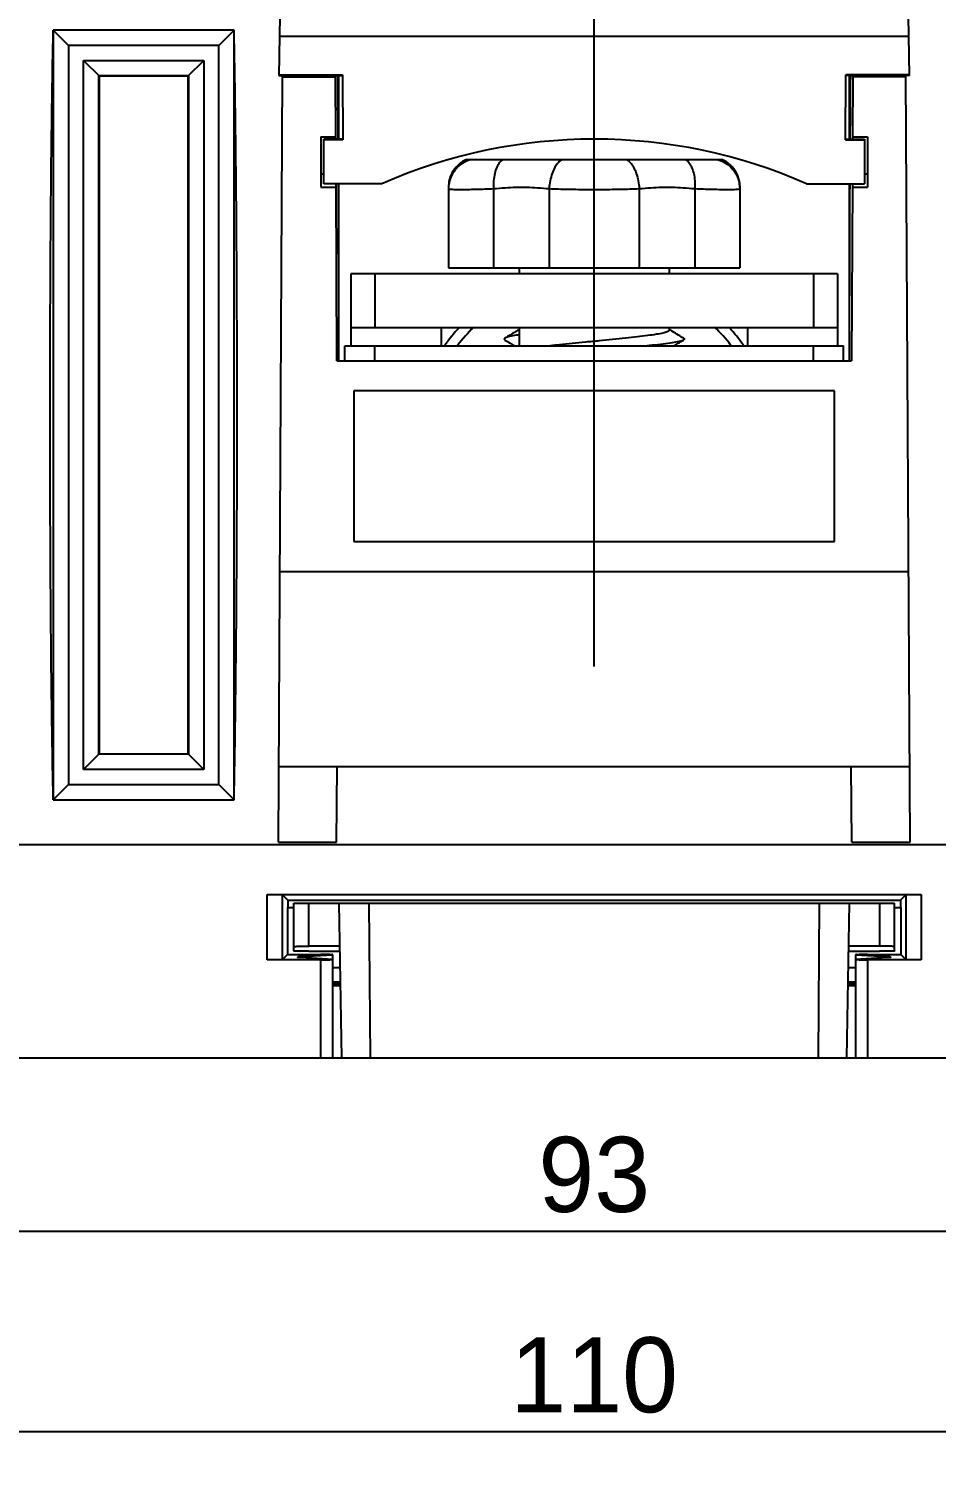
# Model space of a CAD drawing. Header units: millimetres. Extents: x 107 to 2900, y 85 to 3996.
# Drawn here: x 2030.5 to 2060.7, y 3585.27 to 3633.21 of the extents above; entities that cross this region are included whole.
import ezdxf
from ezdxf.lldxf.tags import DXFTag

# ---------------------------------------------------------------- set-up
doc = ezdxf.new("R2010")
doc.units = ezdxf.units.MM
doc.layers.add('2', color=7, linetype='Continuous')
doc.styles.get("Standard").update_dxf_attribs({"font": 'BareunDotumPro1.ttf'})
tags = doc.linetypes.add('CENTER', pattern=[2, 1.25, -0.25, 0.25, -0.25]).pattern_tags.tags
tags[10:11] = [DXFTag(74, 4), DXFTag(75, 0), DXFTag(340, '0'), DXFTag(46, 1.0), DXFTag(50, 0.0), DXFTag(44, 0.0), DXFTag(45, 0.0)]
tags[8:9] = [DXFTag(74, 4), DXFTag(75, 0), DXFTag(340, '0'), DXFTag(46, 1.0), DXFTag(50, 0.0), DXFTag(44, 0.0), DXFTag(45, 0.0)]
tags[6:7] = [DXFTag(74, 4), DXFTag(75, 0), DXFTag(340, '0'), DXFTag(46, 1.0), DXFTag(50, 0.0), DXFTag(44, 0.0), DXFTag(45, 0.0)]
tags[4:5] = [DXFTag(74, 4), DXFTag(75, 0), DXFTag(340, '0'), DXFTag(46, 1.0), DXFTag(50, 0.0), DXFTag(44, 0.0), DXFTag(45, 0.0)]
doc.dimstyles.new('ISO-25', dxfattribs={"dimtxt": 2.5, "dimasz": 2.5, "dimexe": 1.25, "dimexo": 0.625, "dimtad": 1, "dimtxsty": 'Standard', "dimcen": 2.5, "dimadec": 0, "dimazin": 0, "dimtfac": 1, "dimtmove": 0, "dimatfit": 3, "dimfxl": 0, "dimarcsym": 0})

# ---------------------------------------------------------------- blocks, each defined once
blk = doc.blocks.new('*D58')
at = {"color": 0, "lineweight": -2}
for p, q in [((2002.82, 3598.334), (2002.82, 3591.938)), ((2095.82, 3598.334), (2095.82, 3591.938)), ((2005.32, 3593.188), (2093.32, 3593.188))]:
    blk.add_line(p, q, dxfattribs=at)
at = {"color": 0}
for points in [[(2005.32, 3593.604), (2005.32, 3592.771), (2002.82, 3593.188)], [(2093.32, 3592.771), (2093.32, 3593.604), (2095.82, 3593.188)]]:
    blk.add_solid(points, dxfattribs=at)
at = {"layer": 'Defpoints', "color": 0}
for p in [(2002.82, 3598.959), (2095.82, 3598.959), (2095.82, 3593.188)]:
    blk.add_point(p, dxfattribs=at)
at = {"color": 0, "insert": (2049.32, 3595.063), "char_height": 2.5, "attachment_point": 5}
blk.add_mtext('93', dxfattribs=at)
blk = doc.blocks.new('*D59')
at = {"color": 0, "lineweight": -2}
for p, q in [((1994.32, 3603.334), (1994.32, 3585.269)), ((2104.32, 3603.334), (2104.32, 3585.269)), ((1996.82, 3586.519), (2101.82, 3586.519))]:
    blk.add_line(p, q, dxfattribs=at)
at = {"color": 0}
for points in [[(1996.82, 3586.936), (1996.82, 3586.103), (1994.32, 3586.519)], [(2101.82, 3586.103), (2101.82, 3586.936), (2104.32, 3586.519)]]:
    blk.add_solid(points, dxfattribs=at)
at = {"layer": 'Defpoints', "color": 0}
for p in [(1994.32, 3603.959), (2104.32, 3603.959), (2104.32, 3586.519)]:
    blk.add_point(p, dxfattribs=at)
at = {"color": 0, "insert": (2049.32, 3588.394), "char_height": 2.5, "attachment_point": 5}
blk.add_mtext('110', dxfattribs=at)

msp = doc.modelspace()

# ---------------------------------------------------------------- linework, layer by layer
at = {"color": 7, "linetype": 'Continuous'}
for p, q in [((2038.895, 3635.959), (2038.82, 3631.658)), ((2059.819, 3631.658), (2059.744, 3635.959)), ((2031.31, 3633.168), (2031.82, 3632.659)), ((2031.311, 3633.167), (2031.311, 3607.55)), ((2037.328, 3633.167), (2031.311, 3633.167)), ((2036.82, 3632.659), (2037.329, 3633.168)), ((2037.328, 3607.55), (2037.328, 3633.167)), ((2031.82, 3632.659), (2031.82, 3608.059)), ((2036.82, 3632.659), (2031.82, 3632.659)), ((2036.82, 3608.059), (2036.82, 3632.659)), ((2038.843, 3632.961), (2059.796, 3632.961)), ((2032.32, 3608.559), (2032.32, 3632.159)), ((2032.32, 3632.159), (2032.837, 3631.641)), ((2032.32, 3632.159), (2036.32, 3632.159)), ((2035.802, 3631.641), (2036.32, 3632.159)), ((2036.32, 3632.159), (2036.32, 3608.559)), ((2032.828, 3609.067), (2032.828, 3631.65)), ((2032.828, 3631.65), (2035.811, 3631.65)), ((2032.837, 3631.641), (2032.837, 3609.076)), ((2035.802, 3631.641), (2032.837, 3631.641)), ((2035.802, 3609.076), (2035.802, 3631.641)), ((2035.811, 3631.65), (2035.811, 3609.067)), ((2038.806, 3606.144), (2038.94, 3631.658)), ((2038.82, 3631.658), (2040.942, 3631.658)), ((2038.821, 3631.68), (2040.942, 3631.68)), ((2038.94, 3631.608), (2040.706, 3631.608)), ((2040.716, 3629.54), (2040.705, 3631.658)), ((2040.82, 3629.54), (2040.82, 3631.658)), ((2040.942, 3631.68), (2040.953, 3629.518)), ((2057.686, 3629.518), (2057.697, 3631.68)), ((2059.819, 3631.68), (2057.697, 3631.68)), ((2059.819, 3631.658), (2057.697, 3631.658)), ((2057.82, 3629.54), (2057.82, 3631.658)), ((2057.934, 3631.658), (2057.923, 3629.54)), ((2059.699, 3631.608), (2057.933, 3631.608)), ((2059.833, 3606.144), (2059.699, 3631.658)), ((2040.22, 3629.615), (2040.716, 3629.615)), ((2040.22, 3629.615), (2040.22, 3627.934)), ((2057.923, 3629.615), (2058.42, 3629.615)), ((2058.42, 3629.615), (2058.42, 3627.934)), ((2040.953, 3629.54), (2040.32, 3629.54)), ((2040.32, 3628.054), (2040.32, 3629.54)), ((2040.953, 3629.518), (2040.32, 3629.518)), ((2057.686, 3629.54), (2058.32, 3629.54)), ((2057.686, 3629.518), (2058.32, 3629.518)), ((2058.32, 3629.54), (2058.32, 3628.054)), ((2045.224, 3628.859), (2046.288, 3628.859)), ((2048.256, 3628.859), (2050.383, 3628.859)), ((2052.351, 3628.859), (2053.415, 3628.859)), ((2040.22, 3628.38), (2040.32, 3628.38)), ((2058.32, 3628.38), (2058.42, 3628.38)), ((2040.22, 3627.934), (2040.725, 3627.934)), ((2042.252, 3628.054), (2040.32, 3628.054)), ((2040.755, 3622.159), (2040.724, 3628.054)), ((2040.82, 3622.159), (2040.82, 3628.054)), ((2044.47, 3627.942), (2044.47, 3625.259)), ((2045.97, 3627.892), (2045.97, 3625.259)), ((2047.82, 3627.892), (2047.82, 3625.259)), ((2050.82, 3627.892), (2050.82, 3625.259)), ((2052.669, 3627.892), (2052.669, 3625.259)), ((2054.169, 3627.942), (2054.169, 3625.259)), ((2056.387, 3628.054), (2058.32, 3628.054)), ((2057.82, 3622.159), (2057.82, 3628.054)), ((2057.915, 3628.054), (2057.884, 3622.159)), ((2057.914, 3627.934), (2058.42, 3627.934)), ((2041.22, 3625.059), (2041.22, 3622.659)), ((2057.42, 3625.059), (2041.22, 3625.059)), ((2042.02, 3625.059), (2042.02, 3623.259)), ((2044.47, 3625.259), (2054.169, 3625.259)), ((2046.82, 3625.259), (2046.82, 3625.059)), ((2051.82, 3625.259), (2051.82, 3625.059)), ((2056.62, 3625.059), (2056.62, 3623.259)), ((2057.42, 3625.059), (2057.42, 3622.659)), ((2057.42, 3623.259), (2041.22, 3623.259)), ((2044.22, 3623.259), (2044.22, 3622.659)), ((2046.82, 3623.259), (2046.82, 3622.659)), ((2051.82, 3623.259), (2051.82, 3623.184)), ((2054.42, 3623.259), (2054.42, 3622.659)), ((2041.02, 3622.659), (2057.62, 3622.659)), ((2041.02, 3622.159), (2041.02, 3622.659)), ((2042.02, 3622.159), (2042.02, 3622.659)), ((2056.62, 3622.159), (2056.62, 3622.659)), ((2057.62, 3622.159), (2057.62, 3622.659)), ((2040.755, 3622.159), (2057.884, 3622.159)), ((2057.32, 3621.159), (2041.32, 3621.159)), ((2041.32, 3621.159), (2041.32, 3616.144)), ((2057.32, 3616.144), (2057.32, 3621.159)), ((2041.32, 3616.144), (2057.32, 3616.144)), ((2038.853, 3615.144), (2059.786, 3615.144)), ((2032.32, 3608.559), (2032.837, 3609.076)), ((2035.811, 3609.067), (2032.828, 3609.067)), ((2032.837, 3609.076), (2035.802, 3609.076)), ((2035.802, 3609.076), (2036.32, 3608.559)), ((2036.32, 3608.559), (2032.32, 3608.559)), ((2038.82, 3608.659), (2059.82, 3608.659)), ((2040.741, 3606.144), (2040.763, 3608.659)), ((2057.898, 3606.144), (2057.876, 3608.659)), ((2031.31, 3607.549), (2031.82, 3608.059)), ((2031.82, 3608.059), (2036.82, 3608.059)), ((2036.82, 3608.059), (2037.329, 3607.549)), ((2031.31, 3607.549), (2037.329, 3607.549)), ((2031.311, 3607.55), (2037.328, 3607.55)), ((2038.806, 3606.144), (2040.741, 3606.144)), ((2057.898, 3606.144), (2059.833, 3606.144)), ((1997.71, 3606.059), (2100.929, 3606.059)), ((2038.436, 3604.392), (2060.203, 3604.392)), ((2038.436, 3604.392), (2038.945, 3604.383)), ((2038.436, 3602.225), (2038.436, 3604.392)), ((2038.945, 3604.383), (2039.12, 3604.209)), ((2038.945, 3602.234), (2038.945, 3604.383)), ((2039.12, 3604.209), (2059.52, 3604.209)), ((2039.12, 3604.209), (2039.12, 3603.959)), ((2059.52, 3604.209), (2059.694, 3604.383)), ((2059.52, 3604.209), (2059.52, 3603.959)), ((2059.694, 3604.383), (2060.203, 3604.392)), ((2059.694, 3604.383), (2059.694, 3602.234)), ((2060.203, 3604.392), (2060.203, 3602.225)), ((2039.111, 3603.959), (2039.32, 3603.959)), ((2039.111, 3603.959), (2039.111, 3602.4)), ((2039.32, 3604.109), (2059.32, 3604.109)), ((2039.32, 3602.517), (2039.32, 3604.109)), ((2039.82, 3602.674), (2039.82, 3604.109)), ((2040.82, 3604.109), (2040.909, 3598.959)), ((2041.82, 3604.109), (2041.857, 3598.959)), ((2056.782, 3598.959), (2056.82, 3604.109)), ((2057.73, 3598.959), (2057.82, 3604.109)), ((2058.82, 3604.109), (2058.82, 3602.674)), ((2059.32, 3602.517), (2059.32, 3604.109)), ((2059.32, 3603.959), (2059.528, 3603.959)), ((2059.528, 3603.959), (2059.528, 3602.4)), ((2038.945, 3602.234), (2039.111, 3602.4)), ((2039.111, 3602.4), (2040.22, 3602.4)), ((2040.62, 3602.234), (2039.554, 3602.302)), ((2039.586, 3602.333), (2040.62, 3602.392)), ((2039.586, 3602.302), (2039.586, 3602.333)), ((2040.845, 3602.674), (2039.82, 3602.674)), ((2039.82, 3602.509), (2040.847, 3602.509)), ((2040.62, 3598.959), (2040.62, 3602.393)), ((2057.792, 3602.509), (2058.82, 3602.509)), ((2058.82, 3602.674), (2057.795, 3602.674)), ((2058.02, 3602.393), (2058.02, 3598.959)), ((2058.02, 3602.392), (2059.053, 3602.333)), ((2059.085, 3602.302), (2058.02, 3602.234)), ((2058.42, 3602.4), (2059.528, 3602.4)), ((2059.053, 3602.302), (2059.053, 3602.333)), ((2059.694, 3602.234), (2059.528, 3602.4)), ((2038.945, 3602.234), (2038.436, 3602.225)), ((2040.22, 3602.225), (2038.436, 3602.225)), ((2040.22, 3598.959), (2040.22, 3602.225)), ((2040.857, 3601.958), (2040.62, 3601.958)), ((2058.02, 3601.958), (2057.782, 3601.958)), ((2060.203, 3602.225), (2058.42, 3602.225)), ((2058.42, 3602.225), (2058.42, 3598.959)), ((2060.203, 3602.225), (2059.694, 3602.234)), ((2040.62, 3601.486), (2040.853, 3601.499)), ((2040.62, 3601.447), (2040.866, 3601.461)), ((2040.867, 3601.386), (2040.62, 3601.402)), ((2040.868, 3601.343), (2040.62, 3601.359)), ((2040.853, 3601.499), (2040.865, 3601.499)), ((2058.02, 3601.359), (2057.771, 3601.343)), ((2058.02, 3601.402), (2057.772, 3601.386)), ((2057.773, 3601.461), (2058.02, 3601.447)), ((2057.774, 3601.499), (2057.786, 3601.499)), ((2057.786, 3601.499), (2058.02, 3601.486)), ((1994.706, 3598.959), (2103.833, 3598.959))]:
    msp.add_line(p, q, dxfattribs=at)
for centre, radius, start, end in [((2049.32, 3611.986), 17.553, 66.2563, 113.7437), ((2045.47, 3627.942), 1, 113.5943, 180.0001), ((2053.169, 3627.942), 1, 359.9999, 66.4057), ((2049.32, 3619.159), 6.09, 137.6543, 144.7239), ((2049.32, 3619.159), 5.75, 134.2013, 142.3021), ((2049.32, 3619.159), 5.75, 37.6979, 45.7987), ((2049.32, 3619.159), 6.09, 35.2761, 42.3457)]:
    msp.add_arc(centre, radius, start, end, dxfattribs=at)
for points, knots in [([(2031.31, 3607.549), (2031.296, 3608.238), (2031.271, 3609.723), (2031.242, 3612.088), (2031.222, 3614.703), (2031.209, 3617.488), (2031.205, 3620.359), (2031.209, 3623.23), (2031.222, 3626.014), (2031.242, 3628.629), (2031.271, 3630.994), (2031.296, 3632.48), (2031.31, 3633.168)], [0, 0, 0, 0, 2.066607, 4.456351, 7.097404, 9.910266, 12.810366, 15.710465, 18.523328, 21.16438, 23.554125, 25.620731, 25.620731, 25.620731, 25.620731]), ([(2037.329, 3607.549), (2037.344, 3608.238), (2037.368, 3609.723), (2037.397, 3612.088), (2037.417, 3614.703), (2037.43, 3617.488), (2037.434, 3620.359), (2037.43, 3623.23), (2037.417, 3626.014), (2037.397, 3628.629), (2037.368, 3630.994), (2037.344, 3632.48), (2037.329, 3633.168)], [0, 0, 0, 0, 2.066607, 4.456351, 7.097404, 9.910266, 12.810366, 15.710465, 18.523328, 21.16438, 23.554125, 25.620731, 25.620731, 25.620731, 25.620731]), ([(2040.796, 3629.54), (2040.793, 3629.997), (2040.789, 3630.703), (2040.783, 3631.409), (2040.781, 3631.658)], [0, 0, 0, 0, 1.371543, 2.118142, 2.118142, 2.118142, 2.118142]), ([(2057.843, 3629.54), (2057.846, 3629.997), (2057.85, 3630.703), (2057.856, 3631.409), (2057.858, 3631.658)], [0, 0, 0, 0, 1.371543, 2.118142, 2.118142, 2.118142, 2.118142]), ([(2045.224, 3628.859), (2045.139, 3628.837), (2044.973, 3628.771), (2044.76, 3628.611), (2044.596, 3628.401), (2044.493, 3628.156), (2044.47, 3627.979), (2044.47, 3627.892)], [0, 0, 0, 0, 0.263671, 0.527196, 0.790551, 1.053757, 1.316877, 1.316877, 1.316877, 1.316877]), ([(2044.863, 3628.737), (2044.861, 3628.736), (2044.826, 3628.709), (2044.793, 3628.68), (2044.764, 3628.65)], [0, 0, 0, 0, 0.0076805, 0.1323707, 0.1323707, 0.1323707, 0.1323707]), ([(2044.863, 3628.737), (2044.861, 3628.736), (2044.826, 3628.709), (2044.793, 3628.68), (2044.764, 3628.65)], [0, 0, 0, 0, 0.0076723, 0.1322679, 0.1322679, 0.1322679, 0.1322679]), ([(2045.07, 3628.859), (2045.064, 3628.856), (2044.991, 3628.823), (2044.921, 3628.782), (2044.863, 3628.737)], [0, 0, 0, 0, 0.0197613, 0.2394933, 0.2394933, 0.2394933, 0.2394933]), ([(2045.07, 3628.859), (2045.064, 3628.856), (2044.991, 3628.823), (2044.921, 3628.782), (2044.863, 3628.737)], [0, 0, 0, 0, 0.0197518, 0.2394887, 0.2394887, 0.2394887, 0.2394887]), ([(2045.07, 3628.859), (2045.07, 3628.864), (2045.105, 3628.851), (2045.143, 3628.864), (2045.195, 3628.859), (2045.224, 3628.859)], [0, 0, 0, 0, 0.0160581, 0.0669174, 0.1546589, 0.1546589, 0.1546589, 0.1546589]), ([(2046.288, 3628.859), (2046.243, 3628.835), (2046.157, 3628.758), (2046.065, 3628.595), (2045.999, 3628.388), (2045.965, 3628.148), (2045.964, 3627.978), (2045.97, 3627.892)], [0, 0, 0, 0, 0.152049, 0.336954, 0.555567, 0.800934, 1.061768, 1.061768, 1.061768, 1.061768]), ([(2046.288, 3628.859), (2046.434, 3628.859), (2046.736, 3628.858), (2047.207, 3628.859), (2047.717, 3628.858), (2048.071, 3628.859), (2048.256, 3628.859)], [0, 0, 0, 0, 0.437713, 0.906524, 1.412766, 1.967749, 1.967749, 1.967749, 1.967749]), ([(2048.256, 3628.859), (2048.207, 3628.835), (2048.113, 3628.758), (2048.001, 3628.597), (2047.91, 3628.39), (2047.846, 3628.15), (2047.825, 3627.979), (2047.82, 3627.892)], [0, 0, 0, 0, 0.161349, 0.356929, 0.584717, 0.83614, 1.099069, 1.099069, 1.099069, 1.099069]), ([(2050.383, 3628.859), (2050.568, 3628.859), (2050.922, 3628.858), (2051.432, 3628.859), (2051.903, 3628.858), (2052.205, 3628.859), (2052.351, 3628.859)], [0, 0, 0, 0, 0.554921, 1.061188, 1.529982, 1.967749, 1.967749, 1.967749, 1.967749]), ([(2050.383, 3628.859), (2050.432, 3628.835), (2050.526, 3628.758), (2050.638, 3628.597), (2050.729, 3628.39), (2050.793, 3628.15), (2050.814, 3627.979), (2050.82, 3627.892)], [0, 0, 0, 0, 0.161361, 0.356958, 0.584768, 0.836212, 1.099158, 1.099158, 1.099158, 1.099158]), ([(2052.351, 3628.859), (2052.396, 3628.835), (2052.482, 3628.758), (2052.574, 3628.595), (2052.64, 3628.388), (2052.674, 3628.148), (2052.675, 3627.978), (2052.669, 3627.892)], [0, 0, 0, 0, 0.152032, 0.336919, 0.555511, 0.800857, 1.061672, 1.061672, 1.061672, 1.061672]), ([(2053.415, 3628.859), (2053.444, 3628.859), (2053.496, 3628.864), (2053.533, 3628.85), (2053.57, 3628.864), (2053.57, 3628.859)], [0, 0, 0, 0, 0.0872353, 0.1383617, 0.1546589, 0.1546589, 0.1546589, 0.1546589]), ([(2053.415, 3628.859), (2053.5, 3628.837), (2053.666, 3628.771), (2053.879, 3628.611), (2054.043, 3628.401), (2054.146, 3628.156), (2054.169, 3627.979), (2054.169, 3627.892)], [0, 0, 0, 0, 0.263684, 0.527221, 0.790589, 1.053807, 1.316939, 1.316939, 1.316939, 1.316939]), ([(2053.776, 3628.737), (2053.718, 3628.782), (2053.648, 3628.823), (2053.576, 3628.856), (2053.569, 3628.859)], [0, 0, 0, 0, 0.219732, 0.2394933, 0.2394933, 0.2394933, 0.2394933]), ([(2053.776, 3628.737), (2053.718, 3628.782), (2053.648, 3628.823), (2053.576, 3628.856), (2053.569, 3628.859)], [0, 0, 0, 0, 0.2197369, 0.2394887, 0.2394887, 0.2394887, 0.2394887]), ([(2053.875, 3628.65), (2053.846, 3628.68), (2053.813, 3628.709), (2053.778, 3628.736), (2053.776, 3628.737)], [0, 0, 0, 0, 0.1246902, 0.1323707, 0.1323707, 0.1323707, 0.1323707]), ([(2053.875, 3628.65), (2053.846, 3628.68), (2053.813, 3628.709), (2053.778, 3628.736), (2053.776, 3628.737)], [0, 0, 0, 0, 0.1245955, 0.1322679, 0.1322679, 0.1322679, 0.1322679]), ([(2044.574, 3628.386), (2044.573, 3628.385), (2044.55, 3628.338), (2044.531, 3628.29), (2044.516, 3628.242)], [0, 0, 0, 0, 0.0040152, 0.1547341, 0.1547341, 0.1547341, 0.1547341]), ([(2044.574, 3628.386), (2044.573, 3628.385), (2044.55, 3628.339), (2044.531, 3628.29), (2044.516, 3628.243)], [0, 0, 0, 0, 0.004011, 0.1546211, 0.1546211, 0.1546211, 0.1546211]), ([(2044.698, 3628.578), (2044.697, 3628.577), (2044.668, 3628.541), (2044.641, 3628.503), (2044.617, 3628.465)], [0, 0, 0, 0, 0.0060279, 0.1393603, 0.1393603, 0.1393603, 0.1393603]), ([(2054.022, 3628.465), (2053.998, 3628.503), (2053.972, 3628.541), (2053.942, 3628.577), (2053.941, 3628.578)], [0, 0, 0, 0, 0.1333323, 0.1393603, 0.1393603, 0.1393603, 0.1393603]), ([(2054.022, 3628.465), (2053.998, 3628.503), (2053.971, 3628.541), (2053.942, 3628.577), (2053.941, 3628.578)], [0, 0, 0, 0, 0.1332298, 0.1392512, 0.1392512, 0.1392512, 0.1392512]), ([(2054.123, 3628.242), (2054.108, 3628.29), (2054.089, 3628.338), (2054.066, 3628.385), (2054.065, 3628.386)], [0, 0, 0, 0, 0.150719, 0.1547341, 0.1547341, 0.1547341, 0.1547341]), ([(2054.123, 3628.243), (2054.108, 3628.29), (2054.089, 3628.339), (2054.066, 3628.385), (2054.065, 3628.386)], [0, 0, 0, 0, 0.1506101, 0.1546211, 0.1546211, 0.1546211, 0.1546211]), ([(2040.819, 3622.159), (2040.818, 3622.505), (2040.817, 3623.771), (2040.813, 3625.696), (2040.807, 3627.275), (2040.804, 3627.934)], [0, 0, 0, 0, 1.039234, 3.796633, 5.775587, 5.775587, 5.775587, 5.775587]), ([(2044.47, 3627.892), (2044.47, 3627.884), (2044.507, 3627.874), (2044.56, 3627.87), (2044.664, 3627.866), (2044.8, 3627.865), (2044.975, 3627.865), (2045.183, 3627.867), (2045.422, 3627.871), (2045.688, 3627.878), (2045.873, 3627.886), (2045.97, 3627.892)], [0, 0, 0, 0, 0.023827, 0.084592, 0.184711, 0.323196, 0.4982, 0.70727, 0.947333, 1.21464, 1.504787, 1.504787, 1.504787, 1.504787]), ([(2045.97, 3627.892), (2046.098, 3627.902), (2046.346, 3627.923), (2046.714, 3627.943), (2047.075, 3627.943), (2047.443, 3627.923), (2047.692, 3627.902), (2047.82, 3627.892)], [0, 0, 0, 0, 0.38478, 0.748507, 1.10426, 1.468012, 1.853004, 1.853004, 1.853004, 1.853004]), ([(2047.82, 3627.892), (2047.923, 3627.886), (2048.135, 3627.878), (2048.461, 3627.871), (2048.799, 3627.867), (2049.145, 3627.865), (2049.494, 3627.865), (2049.84, 3627.867), (2050.178, 3627.871), (2050.504, 3627.878), (2050.716, 3627.886), (2050.82, 3627.892)], [0, 0, 0, 0, 0.309898, 0.637514, 0.977615, 1.325196, 1.675256, 2.022851, 2.362945, 2.690584, 3.000769, 3.000769, 3.000769, 3.000769]), ([(2050.82, 3627.892), (2050.947, 3627.902), (2051.196, 3627.923), (2051.564, 3627.943), (2051.925, 3627.943), (2052.293, 3627.923), (2052.541, 3627.902), (2052.669, 3627.892)], [0, 0, 0, 0, 0.385007, 0.748658, 1.104405, 1.468195, 1.853004, 1.853004, 1.853004, 1.853004]), ([(2052.669, 3627.892), (2052.766, 3627.886), (2052.952, 3627.878), (2053.217, 3627.871), (2053.456, 3627.867), (2053.664, 3627.865), (2053.839, 3627.865), (2053.975, 3627.866), (2054.079, 3627.87), (2054.132, 3627.874), (2054.169, 3627.884), (2054.169, 3627.892)], [0, 0, 0, 0, 0.290224, 0.557849, 0.797812, 1.006771, 1.181683, 1.320105, 1.420185, 1.480942, 1.504785, 1.504785, 1.504785, 1.504785]), ([(2057.82, 3622.159), (2057.821, 3622.505), (2057.822, 3623.771), (2057.827, 3625.696), (2057.832, 3627.275), (2057.835, 3627.934)], [0, 0, 0, 0, 1.039234, 3.796633, 5.775587, 5.775587, 5.775587, 5.775587]), ([(2046.346, 3622.914), (2046.335, 3622.907), (2046.304, 3622.884), (2046.335, 3622.86), (2046.346, 3622.853)], [0, 0, 0, 0, 0.04060052, 0.08120101, 0.08120101, 0.08120101, 0.08120101]), ([(2046.82, 3623.202), (2046.783, 3623.18), (2046.682, 3623.119), (2046.524, 3623.023), (2046.402, 3622.95), (2046.346, 3622.915)], [0, 0, 0, 0, 0.1292631, 0.3549477, 0.554252, 0.554252, 0.554252, 0.554252]), ([(2046.819, 3623.024), (2046.787, 3623.019), (2046.68, 3623.002), (2046.528, 3622.974), (2046.4, 3622.945), (2046.352, 3622.918), (2046.346, 3622.914)], [0, 0, 0, 0, 0.0990229, 0.323918, 0.4655319, 0.4875026, 0.4875026, 0.4875026, 0.4875026]), ([(2051.816, 3623.183), (2051.817, 3623.179), (2051.818, 3623.148), (2051.719, 3623.118), (2051.592, 3623.076), (2051.365, 3623.037), (2051.084, 3622.994), (2050.74, 3622.952), (2050.351, 3622.91), (2049.927, 3622.867), (2049.483, 3622.824), (2049.034, 3622.781), (2048.595, 3622.739), (2048.202, 3622.699), (2047.958, 3622.671), (2047.853, 3622.659)], [0, 0, 0, 0, 0.011028, 0.087998, 0.238249, 0.461883, 0.752808, 1.101991, 1.498232, 1.928662, 2.379263, 2.83531, 3.281871, 3.70435, 4.019193, 4.019193, 4.019193, 4.019193]), ([(2052.293, 3622.915), (2052.237, 3622.95), (2052.115, 3623.023), (2051.96, 3623.117), (2051.862, 3623.177), (2051.828, 3623.197)], [0, 0, 0, 0, 0.1993043, 0.4249889, 0.5444884, 0.5444884, 0.5444884, 0.5444884]), ([(2052.293, 3622.914), (2052.304, 3622.907), (2052.335, 3622.884), (2052.304, 3622.86), (2052.293, 3622.853)], [0, 0, 0, 0, 0.04060052, 0.08120101, 0.08120101, 0.08120101, 0.08120101]), ([(2046.346, 3622.852), (2046.403, 3622.817), (2046.51, 3622.753), (2046.616, 3622.688), (2046.665, 3622.659)], [0, 0, 0, 0, 0.2030943, 0.373437, 0.373437, 0.373437, 0.373437]), ([(2052.293, 3622.853), (2052.287, 3622.849), (2052.239, 3622.822), (2052.111, 3622.794), (2051.893, 3622.752), (2051.595, 3622.713), (2051.314, 3622.682), (2051.134, 3622.664), (2051.077, 3622.658)], [0, 0, 0, 0, 0.021971, 0.163585, 0.38848, 0.691303, 1.063414, 1.235568, 1.235568, 1.235568, 1.235568]), ([(2051.974, 3622.659), (2052.023, 3622.688), (2052.129, 3622.753), (2052.236, 3622.817), (2052.293, 3622.852)], [0, 0, 0, 0, 0.1703427, 0.373437, 0.373437, 0.373437, 0.373437]), ([(2039.32, 3602.666), (2039.32, 3602.671), (2039.355, 3602.663), (2039.392, 3602.674), (2039.476, 3602.671), (2039.575, 3602.674), (2039.693, 3602.674), (2039.776, 3602.674), (2039.82, 3602.674)], [0, 0, 0, 0, 0.0171891, 0.0671906, 0.1466767, 0.2502403, 0.3708279, 0.5002268, 0.5002268, 0.5002268, 0.5002268]), ([(2039.82, 3602.509), (2039.776, 3602.509), (2039.693, 3602.509), (2039.575, 3602.509), (2039.476, 3602.512), (2039.392, 3602.509), (2039.355, 3602.52), (2039.32, 3602.512), (2039.32, 3602.517)], [0, 0, 0, 0, 0.1293989, 0.2499865, 0.3535501, 0.4330362, 0.4830376, 0.5002268, 0.5002268, 0.5002268, 0.5002268]), ([(2039.452, 3602.312), (2039.452, 3602.312), (2039.455, 3602.317), (2039.491, 3602.349), (2039.545, 3602.331), (2039.586, 3602.333)], [0, 0, 0, 0, 0.0009431, 0.0159529, 0.1394341, 0.1394341, 0.1394341, 0.1394341]), ([(2040.62, 3602.393), (2040.62, 3602.403), (2040.557, 3602.385), (2040.496, 3602.405), (2040.362, 3602.397), (2040.271, 3602.4), (2040.22, 3602.4)], [0, 0, 0, 0, 0.0305698, 0.117316, 0.2470932, 0.4001563, 0.4001563, 0.4001563, 0.4001563]), ([(2058.42, 3602.4), (2058.369, 3602.4), (2058.277, 3602.397), (2058.143, 3602.405), (2058.082, 3602.385), (2058.02, 3602.403), (2058.02, 3602.393)], [0, 0, 0, 0, 0.1530631, 0.2828404, 0.3695865, 0.4001563, 0.4001563, 0.4001563, 0.4001563]), ([(2059.32, 3602.666), (2059.32, 3602.671), (2059.284, 3602.663), (2059.247, 3602.674), (2059.163, 3602.671), (2059.065, 3602.674), (2058.946, 3602.674), (2058.863, 3602.674), (2058.82, 3602.674)], [0, 0, 0, 0, 0.0171891, 0.0671906, 0.1466767, 0.2502403, 0.3708279, 0.5002268, 0.5002268, 0.5002268, 0.5002268]), ([(2059.32, 3602.517), (2059.32, 3602.512), (2059.284, 3602.52), (2059.247, 3602.509), (2059.163, 3602.512), (2059.065, 3602.509), (2058.946, 3602.509), (2058.863, 3602.509), (2058.82, 3602.509)], [0, 0, 0, 0, 0.0171891, 0.0671906, 0.1466767, 0.2502403, 0.3708279, 0.5002268, 0.5002268, 0.5002268, 0.5002268]), ([(2059.053, 3602.333), (2059.094, 3602.331), (2059.148, 3602.349), (2059.185, 3602.317), (2059.187, 3602.312), (2059.188, 3602.312)], [0, 0, 0, 0, 0.1234812, 0.138491, 0.1394341, 0.1394341, 0.1394341, 0.1394341]), ([(2040.22, 3602.225), (2040.271, 3602.225), (2040.362, 3602.228), (2040.496, 3602.22), (2040.557, 3602.24), (2040.62, 3602.222), (2040.62, 3602.232)], [0, 0, 0, 0, 0.1530631, 0.2828404, 0.3695865, 0.4001563, 0.4001563, 0.4001563, 0.4001563]), ([(2058.02, 3602.232), (2058.02, 3602.222), (2058.082, 3602.24), (2058.143, 3602.22), (2058.277, 3602.228), (2058.369, 3602.225), (2058.42, 3602.225)], [0, 0, 0, 0, 0.0305698, 0.117316, 0.2470932, 0.4001563, 0.4001563, 0.4001563, 0.4001563])]:
    msp.add_open_spline(points, degree=3, knots=knots, dxfattribs=at)
for points in [[(2044.516, 3628.243), (2044.508, 3628.219), (2044.502, 3628.194), (2044.496, 3628.17)], [(2044.516, 3628.242), (2044.508, 3628.219), (2044.502, 3628.194), (2044.496, 3628.17)], [(2044.617, 3628.465), (2044.602, 3628.439), (2044.587, 3628.413), (2044.574, 3628.386)], [(2044.617, 3628.465), (2044.602, 3628.439), (2044.587, 3628.413), (2044.574, 3628.386)], [(2044.764, 3628.65), (2044.741, 3628.627), (2044.719, 3628.603), (2044.698, 3628.578)], [(2053.941, 3628.578), (2053.92, 3628.603), (2053.898, 3628.627), (2053.875, 3628.65)], [(2053.941, 3628.578), (2053.92, 3628.603), (2053.898, 3628.627), (2053.875, 3628.65)], [(2054.065, 3628.386), (2054.052, 3628.413), (2054.037, 3628.439), (2054.022, 3628.465)], [(2054.065, 3628.386), (2054.052, 3628.413), (2054.037, 3628.439), (2054.022, 3628.465)], [(2054.143, 3628.17), (2054.137, 3628.194), (2054.131, 3628.219), (2054.123, 3628.243)], [(2054.143, 3628.17), (2054.137, 3628.194), (2054.131, 3628.219), (2054.123, 3628.242)], [(2040.804, 3627.934), (2040.804, 3627.974), (2040.803, 3628.014), (2040.803, 3628.054)], [(2044.496, 3628.17), (2044.479, 3628.096), (2044.47, 3628.019), (2044.47, 3627.942)], [(2054.169, 3627.942), (2054.169, 3628.019), (2054.16, 3628.096), (2054.143, 3628.17)], [(2054.169, 3627.942), (2054.169, 3628.019), (2054.16, 3628.096), (2054.143, 3628.17)], [(2057.835, 3627.934), (2057.835, 3627.974), (2057.836, 3628.014), (2057.836, 3628.054)], [(2039.554, 3602.302), (2039.52, 3602.304), (2039.434, 3602.282), (2039.452, 3602.312)], [(2059.188, 3602.312), (2059.205, 3602.282), (2059.119, 3602.304), (2059.085, 3602.302)]]:
    msp.add_open_spline(points, degree=3, dxfattribs=at)
at = {"layer": '2', "color": 1, "linetype": 'CENTER'}
msp.add_line((2049.32, 3611.986), (2049.32, 3641.155), dxfattribs=at)

# ---------------------------------------------------------------- dimensions: what is measured, and where the dimension line sits
for base, p1, p2, picture, middle in [((2104.32, 3586.519), (1994.32, 3603.959), (2104.32, 3603.959), '*D59', (2049.32, 3588.394)), ((2095.82, 3593.188), (2002.82, 3598.959), (2095.82, 3598.959), '*D58', (2049.32, 3595.063))]:
    dim = msp.add_linear_dim(base=base, p1=p1, p2=p2, dimstyle='ISO-25', override={"dimfxl": 3})
    dim.commit()
    dim.dimension.update_dxf_attribs({"geometry": picture, "text_midpoint": middle})

doc.saveas('drawing.dxf')
